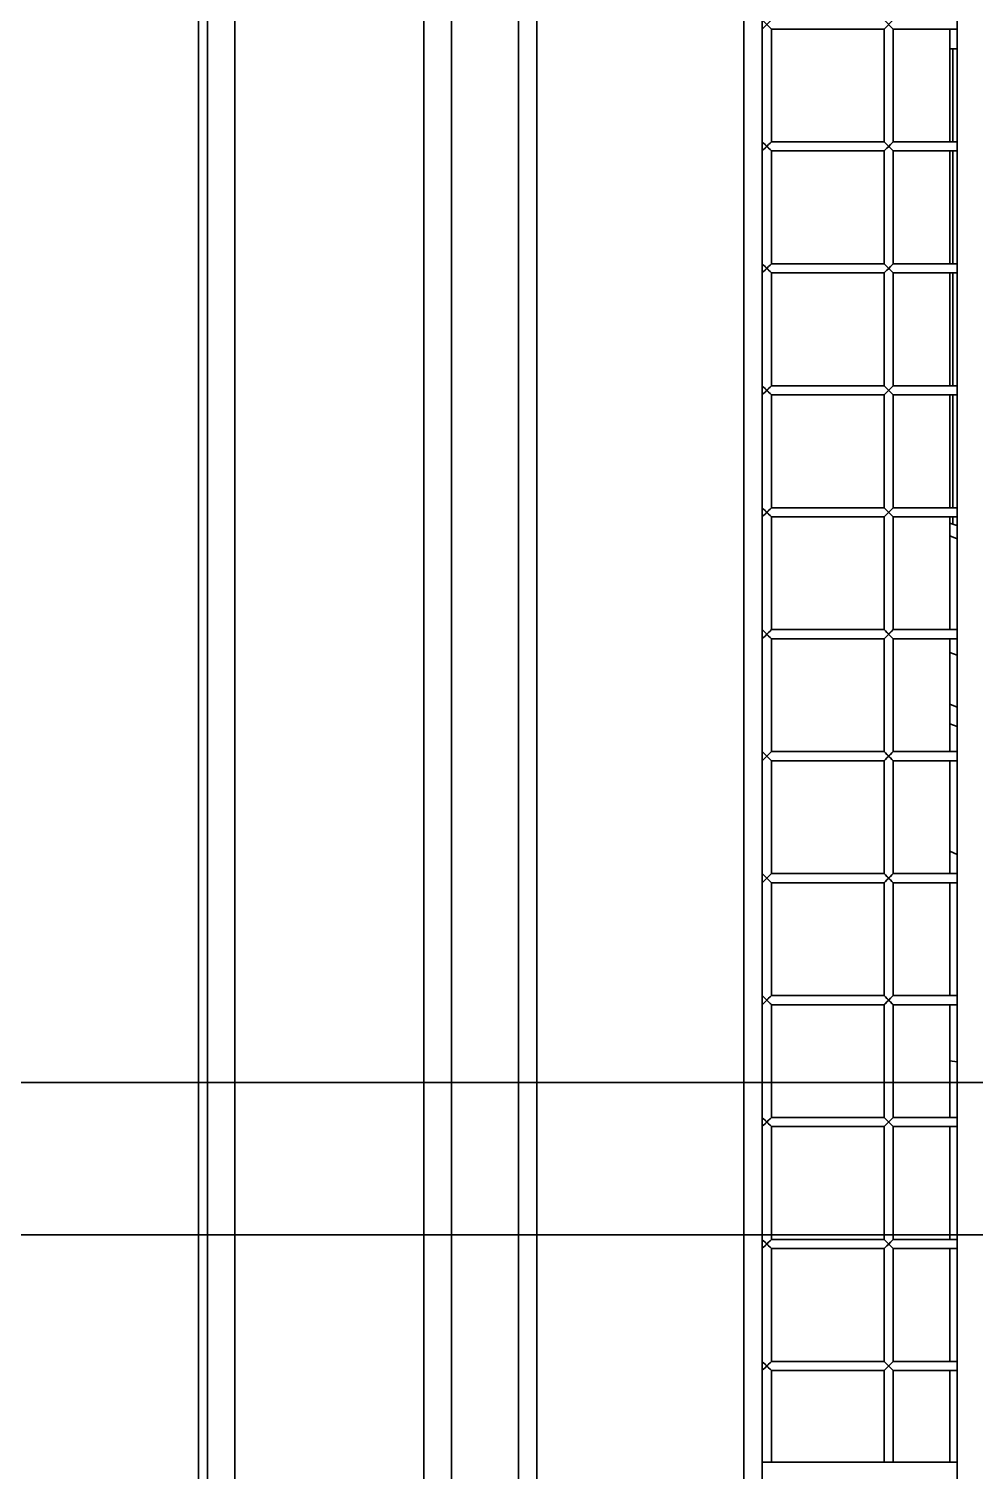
# Model space of a CAD drawing. Header units: millimetres. Extents: x 32496 to 166256, y 3504 to 23939.
# Drawn here: x 71780.9 to 72091.4, y 12553.7 to 13026.7 of the extents above; entities that cross this region are included whole.
import ezdxf

# ---------------------------------------------------------------- set-up
doc = ezdxf.new("R2010")
doc.units = ezdxf.units.MM
doc.layers.get('0').update_dxf_attribs({"lineweight": 35})

# ---------------------------------------------------------------- blocks, each defined once
blk = doc.blocks.new('DRGTJHYTHRTTR')
at = {"color": 7, "linetype": 'Continuous'}
for p, q in [((60496.04, -50285.69), (53249.04, -50285.69)), ((60496.04, -50335.69), (53249.04, -50335.69))]:
    blk.add_line(p, q, dxfattribs=at)
blk = doc.blocks.new('8-1250')
at = {"linetype": 'Continuous'}
for p, q in [((-1209.63, -32152.29), (-1209.63, -34671.29)), ((-1206.63, -32152.29), (-1206.63, -34671.29)), ((-1197.63, -32152.29), (-1197.63, -34671.29)), ((-1135.63, -32152.29), (-1135.63, -34671.29)), ((-1126.63, -32232.29), (-1126.63, -34591.29)), ((-1104.63, -32251.79), (-1104.63, -34571.79)), ((-1098.63, -34571.79), (-1098.63, -32251.79)), ((-1030.63, -32251.79), (-1030.63, -34571.79)), ((-960.63, -33362.79), (-960.63, -34431.79)), ((-1024.63, -34414.79), (-1024.63, -33511.79)), ((-1024.63, -33941.79), (-1021.63, -33944.79)), ((-1024.63, -33944.79), (-1021.63, -33941.79)), ((-984.63, -33941.79), (-981.63, -33944.79)), ((-984.63, -33944.79), (-981.63, -33941.79)), ((-1021.63, -33944.79), (-984.63, -33944.79)), ((-1021.63, -33944.79), (-1021.63, -33981.79)), ((-984.63, -33944.79), (-984.63, -33981.79)), ((-981.63, -33944.79), (-960.63, -33944.79)), ((-981.63, -33944.79), (-981.63, -33981.79)), ((-963.13, -33981.79), (-963.13, -33944.79)), ((-963.13, -33951.29), (-960.63, -33951.29)), ((-962.13, -33951.29), (-962.13, -33981.79)), ((-1024.63, -33981.79), (-1021.63, -33984.79)), ((-1024.63, -33984.79), (-1021.63, -33981.79)), ((-1021.63, -33981.79), (-984.63, -33981.79)), ((-984.63, -33981.79), (-981.63, -33984.79)), ((-984.63, -33984.79), (-981.63, -33981.79)), ((-981.63, -33981.79), (-960.63, -33981.79)), ((-1021.63, -33984.79), (-984.63, -33984.79)), ((-1021.63, -33984.79), (-1021.63, -34021.79)), ((-984.63, -33984.79), (-984.63, -34021.79)), ((-981.63, -33984.79), (-960.63, -33984.79)), ((-981.63, -33984.79), (-981.63, -34021.79)), ((-963.13, -34021.79), (-963.13, -33984.79)), ((-962.13, -33984.79), (-962.13, -34021.79)), ((-1024.63, -34021.79), (-1021.63, -34024.79)), ((-1024.63, -34024.79), (-1021.63, -34021.79)), ((-1021.63, -34021.79), (-984.63, -34021.79)), ((-984.63, -34021.79), (-981.63, -34024.79)), ((-984.63, -34024.79), (-981.63, -34021.79)), ((-981.63, -34021.79), (-960.63, -34021.79)), ((-1021.63, -34024.79), (-984.63, -34024.79)), ((-1021.63, -34024.79), (-1021.63, -34061.79)), ((-984.63, -34024.79), (-984.63, -34061.79)), ((-981.63, -34024.79), (-960.63, -34024.79)), ((-981.63, -34024.79), (-981.63, -34061.79)), ((-963.13, -34061.79), (-963.13, -34024.79)), ((-962.13, -34024.79), (-962.13, -34061.79)), ((-1024.63, -34061.79), (-1021.63, -34064.79)), ((-1024.63, -34064.79), (-1021.63, -34061.79)), ((-1021.63, -34061.79), (-984.63, -34061.79)), ((-1021.63, -34064.79), (-984.63, -34064.79)), ((-1021.63, -34064.79), (-1021.63, -34101.79)), ((-984.63, -34061.79), (-981.63, -34064.79)), ((-984.63, -34064.79), (-981.63, -34061.79)), ((-984.63, -34064.79), (-984.63, -34101.79)), ((-981.63, -34061.79), (-960.63, -34061.79)), ((-981.63, -34064.79), (-960.63, -34064.79)), ((-981.63, -34064.79), (-981.63, -34101.79)), ((-963.13, -34101.79), (-963.13, -34064.79)), ((-962.13, -34064.79), (-962.13, -34101.79)), ((-1024.63, -34101.79), (-1021.63, -34104.79)), ((-1024.63, -34104.79), (-1021.63, -34101.79)), ((-1021.63, -34101.79), (-984.63, -34101.79)), ((-984.63, -34101.79), (-981.63, -34104.79)), ((-984.63, -34104.79), (-981.63, -34101.79)), ((-981.63, -34101.79), (-960.63, -34101.79)), ((-1021.63, -34104.79), (-984.63, -34104.79)), ((-1021.63, -34104.79), (-1021.63, -34141.79)), ((-984.63, -34104.79), (-984.63, -34141.79)), ((-981.63, -34104.79), (-960.63, -34104.79)), ((-981.63, -34104.79), (-981.63, -34141.79)), ((-963.13, -34141.79), (-963.13, -34104.79)), ((-963.13, -34106.83), (-960.8, -34107.66)), ((-962.13, -34104.79), (-962.13, -34107.18)), ((-960.63, -34111.96), (-963.13, -34111.07)), ((-1024.63, -34141.79), (-1021.63, -34144.79)), ((-1024.63, -34144.79), (-1021.63, -34141.79)), ((-1021.63, -34141.79), (-984.63, -34141.79)), ((-1021.63, -34144.79), (-984.63, -34144.79)), ((-1021.63, -34144.79), (-1021.63, -34181.79)), ((-984.63, -34141.79), (-981.63, -34144.79)), ((-984.63, -34144.79), (-981.63, -34141.79)), ((-984.63, -34144.79), (-984.63, -34181.79)), ((-981.63, -34141.79), (-960.63, -34141.79)), ((-981.63, -34144.79), (-960.63, -34144.79)), ((-981.63, -34144.79), (-981.63, -34181.79)), ((-963.13, -34181.79), (-963.13, -34144.79)), ((-960.63, -34150.18), (-963.13, -34149.29)), ((-963.13, -34166.27), (-960.63, -34167.16)), ((-963.13, -34172.64), (-960.63, -34173.53)), ((-1024.63, -34181.79), (-1021.63, -34184.79)), ((-1024.63, -34184.79), (-1021.63, -34181.79)), ((-1021.63, -34181.79), (-984.63, -34181.79)), ((-984.63, -34181.79), (-981.63, -34184.79)), ((-984.63, -34184.79), (-981.63, -34181.79)), ((-981.63, -34181.79), (-960.63, -34181.79)), ((-1021.63, -34184.79), (-984.63, -34184.79)), ((-1021.63, -34184.79), (-1021.63, -34221.79)), ((-984.63, -34184.79), (-984.63, -34221.79)), ((-981.63, -34184.79), (-960.63, -34184.79)), ((-981.63, -34184.79), (-981.63, -34221.79)), ((-963.13, -34221.79), (-963.13, -34184.79)), ((-963.13, -34214.47), (-960.63, -34215.49)), ((-1024.63, -34221.79), (-1021.63, -34224.79)), ((-1024.63, -34224.79), (-1021.63, -34221.79)), ((-1021.63, -34221.79), (-984.63, -34221.79)), ((-1021.63, -34224.79), (-984.63, -34224.79)), ((-1021.63, -34224.79), (-1021.63, -34261.79)), ((-984.63, -34221.79), (-981.63, -34224.79)), ((-984.63, -34224.79), (-981.63, -34221.79)), ((-984.63, -34224.79), (-984.63, -34261.79)), ((-981.63, -34221.79), (-960.63, -34221.79)), ((-981.63, -34224.79), (-960.63, -34224.79)), ((-981.63, -34224.79), (-981.63, -34261.79)), ((-963.13, -34261.79), (-963.13, -34224.79)), ((-1024.63, -34261.79), (-1021.63, -34264.79)), ((-1024.63, -34264.79), (-1021.63, -34261.79)), ((-1021.63, -34261.79), (-984.63, -34261.79)), ((-984.63, -34261.79), (-981.63, -34264.79)), ((-984.63, -34264.79), (-981.63, -34261.79)), ((-981.63, -34261.79), (-960.63, -34261.79)), ((-1023.72, -34263.88), (-1024.19, -34264.35)), ((-1021.63, -34264.79), (-984.63, -34264.79)), ((-1021.63, -34264.79), (-1021.63, -34301.79)), ((-984.63, -34264.79), (-984.63, -34301.79)), ((-981.63, -34264.79), (-960.63, -34264.79)), ((-981.63, -34264.79), (-981.63, -34301.79)), ((-963.13, -34301.79), (-963.13, -34264.79)), ((-963.13, -34283.24), (-960.63, -34283.53)), ((-1024.63, -34301.79), (-1021.63, -34304.79)), ((-1024.63, -34304.79), (-1021.63, -34301.79)), ((-1021.63, -34301.79), (-984.63, -34301.79)), ((-1021.63, -34304.79), (-984.63, -34304.79)), ((-1021.63, -34304.79), (-1021.63, -34341.79)), ((-984.63, -34301.79), (-981.63, -34304.79)), ((-984.63, -34304.79), (-981.63, -34301.79)), ((-984.63, -34304.79), (-984.63, -34341.79)), ((-983.72, -34303.88), (-984.19, -34304.35)), ((-981.63, -34301.79), (-960.63, -34301.79)), ((-981.63, -34304.79), (-960.63, -34304.79)), ((-981.63, -34304.79), (-981.63, -34341.79)), ((-963.13, -34341.79), (-963.13, -34304.79)), ((-1024.63, -34341.79), (-1021.63, -34344.79)), ((-1024.63, -34344.79), (-1021.63, -34341.79)), ((-1021.63, -34341.79), (-984.63, -34341.79)), ((-984.63, -34341.79), (-981.63, -34344.79)), ((-984.63, -34344.79), (-981.63, -34341.79)), ((-981.63, -34341.79), (-960.63, -34341.79)), ((-1021.63, -34344.79), (-984.63, -34344.79)), ((-1021.63, -34344.79), (-1021.63, -34381.79)), ((-984.63, -34344.79), (-984.63, -34381.79)), ((-981.63, -34344.79), (-960.63, -34344.79)), ((-981.63, -34344.79), (-981.63, -34381.79)), ((-963.13, -34381.79), (-963.13, -34344.79)), ((-1024.63, -34381.79), (-1021.63, -34384.79)), ((-1024.63, -34384.79), (-1021.63, -34381.79)), ((-1021.63, -34381.79), (-984.63, -34381.79)), ((-984.63, -34381.79), (-981.63, -34384.79)), ((-984.63, -34384.79), (-981.63, -34381.79)), ((-981.63, -34381.79), (-960.63, -34381.79)), ((-1021.63, -34384.79), (-984.63, -34384.79)), ((-1021.63, -34384.79), (-1021.63, -34414.79)), ((-984.63, -34384.79), (-984.63, -34414.79)), ((-981.63, -34384.79), (-960.63, -34384.79)), ((-981.63, -34384.79), (-981.63, -34414.79)), ((-963.13, -34414.79), (-963.13, -34384.79)), ((-960.63, -34414.79), (-1024.63, -34414.79)), ((-1024.63, -34574.79), (-1024.63, -34414.79))]:
    blk.add_line(p, q, dxfattribs=at)
for points in [[(-1024.63, -33981.79), (-1024.2, -33982.22), (-1023.71, -33982.71), (-1022.54, -33983.88)], [(-1023.13, -33983.29), (-1023.72, -33983.88), (-1024.19, -33984.35), (-1024.51, -33984.67)], [(-1023.13, -33983.29), (-1022.54, -33982.7), (-1022.07, -33982.23), (-1021.74, -33981.9)], [(-1021.74, -33984.67), (-1022.07, -33984.35), (-1022.54, -33983.88)], [(-984.63, -33981.79), (-984.2, -33982.22), (-983.71, -33982.71), (-982.54, -33983.88)], [(-983.13, -33983.29), (-983.72, -33983.88), (-984.19, -33984.35), (-984.51, -33984.67)], [(-983.13, -33983.29), (-982.54, -33982.7), (-982.07, -33982.23), (-981.74, -33981.9)], [(-981.74, -33984.67), (-982.07, -33984.35), (-982.54, -33983.88)], [(-1024.63, -34021.79), (-1024.2, -34022.22), (-1023.71, -34022.71), (-1022.54, -34023.88)], [(-1023.13, -34023.29), (-1022.54, -34022.7), (-1022.07, -34022.23), (-1021.74, -34021.9)], [(-984.63, -34021.79), (-984.2, -34022.22), (-983.71, -34022.71), (-982.54, -34023.88)], [(-983.13, -34023.29), (-982.54, -34022.7), (-982.07, -34022.23), (-981.74, -34021.9)], [(-1023.13, -34023.29), (-1023.72, -34023.88), (-1024.19, -34024.35), (-1024.51, -34024.67)], [(-1021.74, -34024.67), (-1022.07, -34024.35), (-1022.54, -34023.88)], [(-983.13, -34023.29), (-983.72, -34023.88), (-984.19, -34024.35), (-984.51, -34024.67)], [(-981.74, -34024.67), (-982.07, -34024.35), (-982.54, -34023.88)], [(-1024.63, -34061.79), (-1024.2, -34062.22), (-1023.71, -34062.71), (-1022.54, -34063.88)], [(-1023.13, -34063.29), (-1023.72, -34063.88), (-1024.19, -34064.35), (-1024.51, -34064.67)], [(-1023.13, -34063.29), (-1022.54, -34062.7), (-1022.07, -34062.23), (-1021.74, -34061.9)], [(-1021.74, -34064.67), (-1022.07, -34064.35), (-1022.54, -34063.88)], [(-984.63, -34061.79), (-984.2, -34062.22), (-983.71, -34062.71), (-982.54, -34063.88)], [(-983.13, -34063.29), (-983.72, -34063.88), (-984.19, -34064.35), (-984.51, -34064.67)], [(-983.13, -34063.29), (-982.54, -34062.7), (-982.07, -34062.23), (-981.74, -34061.9)], [(-981.74, -34064.67), (-982.07, -34064.35), (-982.54, -34063.88)], [(-1024.63, -34101.79), (-1024.2, -34102.22), (-1023.71, -34102.71), (-1022.54, -34103.88)], [(-1023.13, -34103.29), (-1022.54, -34102.7), (-1022.07, -34102.23), (-1021.74, -34101.9)], [(-984.63, -34101.79), (-984.2, -34102.22), (-983.71, -34102.71), (-982.54, -34103.88)], [(-983.13, -34103.29), (-982.54, -34102.7), (-982.07, -34102.23), (-981.74, -34101.9)], [(-1023.13, -34103.29), (-1023.72, -34103.88), (-1024.19, -34104.35), (-1024.51, -34104.67)], [(-1021.74, -34104.67), (-1022.07, -34104.35), (-1022.54, -34103.88)], [(-983.13, -34103.29), (-983.72, -34103.88), (-984.19, -34104.35), (-984.51, -34104.67)], [(-981.74, -34104.67), (-982.07, -34104.35), (-982.54, -34103.88)], [(-1024.63, -34141.79), (-1024.2, -34142.22), (-1023.71, -34142.71), (-1022.54, -34143.88)], [(-1023.13, -34143.29), (-1023.72, -34143.88), (-1024.19, -34144.35), (-1024.51, -34144.67)], [(-1023.13, -34143.29), (-1022.54, -34142.7), (-1022.07, -34142.23), (-1021.74, -34141.9)], [(-1021.74, -34144.67), (-1022.07, -34144.35), (-1022.54, -34143.88)], [(-984.63, -34141.79), (-984.2, -34142.22), (-983.71, -34142.71), (-982.54, -34143.88)], [(-983.13, -34143.29), (-983.72, -34143.88), (-984.19, -34144.35), (-984.51, -34144.67)], [(-983.13, -34143.29), (-982.54, -34142.7), (-982.07, -34142.23), (-981.74, -34141.9)], [(-981.74, -34144.67), (-982.07, -34144.35), (-982.54, -34143.88)], [(-1024.63, -34181.79), (-1024.2, -34182.22), (-1023.71, -34182.71), (-1022.54, -34183.88)], [(-1023.13, -34183.29), (-1022.54, -34182.7), (-1022.07, -34182.23), (-1021.74, -34181.9)], [(-984.63, -34181.79), (-984.2, -34182.22), (-983.71, -34182.71), (-982.54, -34183.88)], [(-983.13, -34183.29), (-982.54, -34182.7), (-982.07, -34182.23), (-981.74, -34181.9)], [(-1023.13, -34183.29), (-1023.72, -34183.88), (-1024.19, -34184.35), (-1024.51, -34184.67)], [(-1021.74, -34184.67), (-1022.07, -34184.35), (-1022.54, -34183.88)], [(-983.13, -34183.29), (-983.72, -34183.88), (-984.19, -34184.35), (-984.51, -34184.67)], [(-981.74, -34184.67), (-982.07, -34184.35), (-982.54, -34183.88)], [(-1024.63, -34221.79), (-1024.2, -34222.22), (-1023.71, -34222.71), (-1022.54, -34223.88)], [(-1023.13, -34223.29), (-1023.72, -34223.88), (-1024.19, -34224.35), (-1024.51, -34224.67)], [(-1023.13, -34223.29), (-1022.54, -34222.7), (-1022.07, -34222.23), (-1021.74, -34221.9)], [(-1021.74, -34224.67), (-1022.07, -34224.35), (-1022.54, -34223.88)], [(-984.63, -34221.79), (-984.2, -34222.22), (-983.71, -34222.71), (-982.54, -34223.88)], [(-983.13, -34223.29), (-983.72, -34223.88), (-984.19, -34224.35), (-984.51, -34224.67)], [(-983.13, -34223.29), (-982.54, -34222.7), (-982.07, -34222.23), (-981.74, -34221.9)], [(-981.74, -34224.67), (-982.07, -34224.35), (-982.54, -34223.88)], [(-1024.63, -34261.79), (-1024.2, -34262.22), (-1023.71, -34262.71), (-1022.54, -34263.88)], [(-1023.72, -34263.88), (-1022.54, -34262.7), (-1022.07, -34262.23), (-1021.74, -34261.9)], [(-984.63, -34261.79), (-984.2, -34262.22), (-983.71, -34262.71), (-982.54, -34263.88)], [(-983.13, -34263.29), (-983.72, -34263.88), (-984.19, -34264.35), (-984.51, -34264.67)], [(-983.13, -34263.29), (-982.54, -34262.7), (-982.07, -34262.23), (-981.74, -34261.9)], [(-1021.74, -34264.67), (-1022.07, -34264.35), (-1022.54, -34263.88)], [(-981.74, -34264.67), (-982.07, -34264.35), (-982.54, -34263.88)], [(-1024.63, -34301.79), (-1024.2, -34302.22), (-1023.71, -34302.71), (-1022.54, -34303.88)], [(-1023.13, -34303.29), (-1023.72, -34303.88), (-1024.19, -34304.35)], [(-1023.13, -34303.29), (-1022.54, -34302.7), (-1022.07, -34302.23), (-1021.74, -34301.9)], [(-1021.74, -34304.67), (-1022.07, -34304.35), (-1022.54, -34303.88)], [(-984.63, -34301.79), (-984.2, -34302.22), (-983.71, -34302.71), (-982.54, -34303.88)], [(-983.72, -34303.88), (-982.54, -34302.7), (-982.07, -34302.23), (-981.74, -34301.9)], [(-981.74, -34304.67), (-982.07, -34304.35), (-982.54, -34303.88)], [(-1024.63, -34341.79), (-1024.2, -34342.22), (-1023.71, -34342.71), (-1022.54, -34343.88)], [(-1023.13, -34343.29), (-1023.72, -34343.88), (-1024.19, -34344.35)], [(-1023.13, -34343.29), (-1022.54, -34342.7), (-1022.07, -34342.23), (-1021.74, -34341.9)], [(-1021.74, -34344.67), (-1022.07, -34344.35), (-1022.54, -34343.88)], [(-984.63, -34341.79), (-984.2, -34342.22), (-983.71, -34342.71), (-982.54, -34343.88)], [(-983.13, -34343.29), (-983.72, -34343.88), (-984.19, -34344.35)], [(-983.13, -34343.29), (-982.54, -34342.7), (-982.07, -34342.23), (-981.74, -34341.9)], [(-981.74, -34344.67), (-982.07, -34344.35), (-982.54, -34343.88)], [(-1024.63, -34381.79), (-1024.2, -34382.22), (-1023.71, -34382.71), (-1022.54, -34383.88)], [(-984.63, -34381.79), (-984.2, -34382.22), (-983.71, -34382.71), (-982.54, -34383.88)], [(-1023.13, -34383.29), (-1023.72, -34383.88), (-1024.19, -34384.35)], [(-1023.13, -34383.29), (-1022.54, -34382.7), (-1022.07, -34382.23), (-1021.74, -34381.9)], [(-1021.74, -34384.67), (-1022.07, -34384.35), (-1022.54, -34383.88)], [(-983.13, -34383.29), (-983.72, -34383.88), (-984.19, -34384.35)], [(-983.13, -34383.29), (-982.54, -34382.7), (-982.07, -34382.23), (-981.74, -34381.9)], [(-981.74, -34384.67), (-982.07, -34384.35), (-982.54, -34383.88)]]:
    blk.add_lwpolyline(points, dxfattribs=at)

msp = doc.modelspace()

# ---------------------------------------------------------------- block references
at = {"color": 6}
msp.add_blockref('8-1250', (73046.131, 46971.457), dxfattribs=at)
msp.add_blockref('DRGTJHYTHRTTR', (17920.951, 62966.819))

doc.saveas('drawing.dxf')
